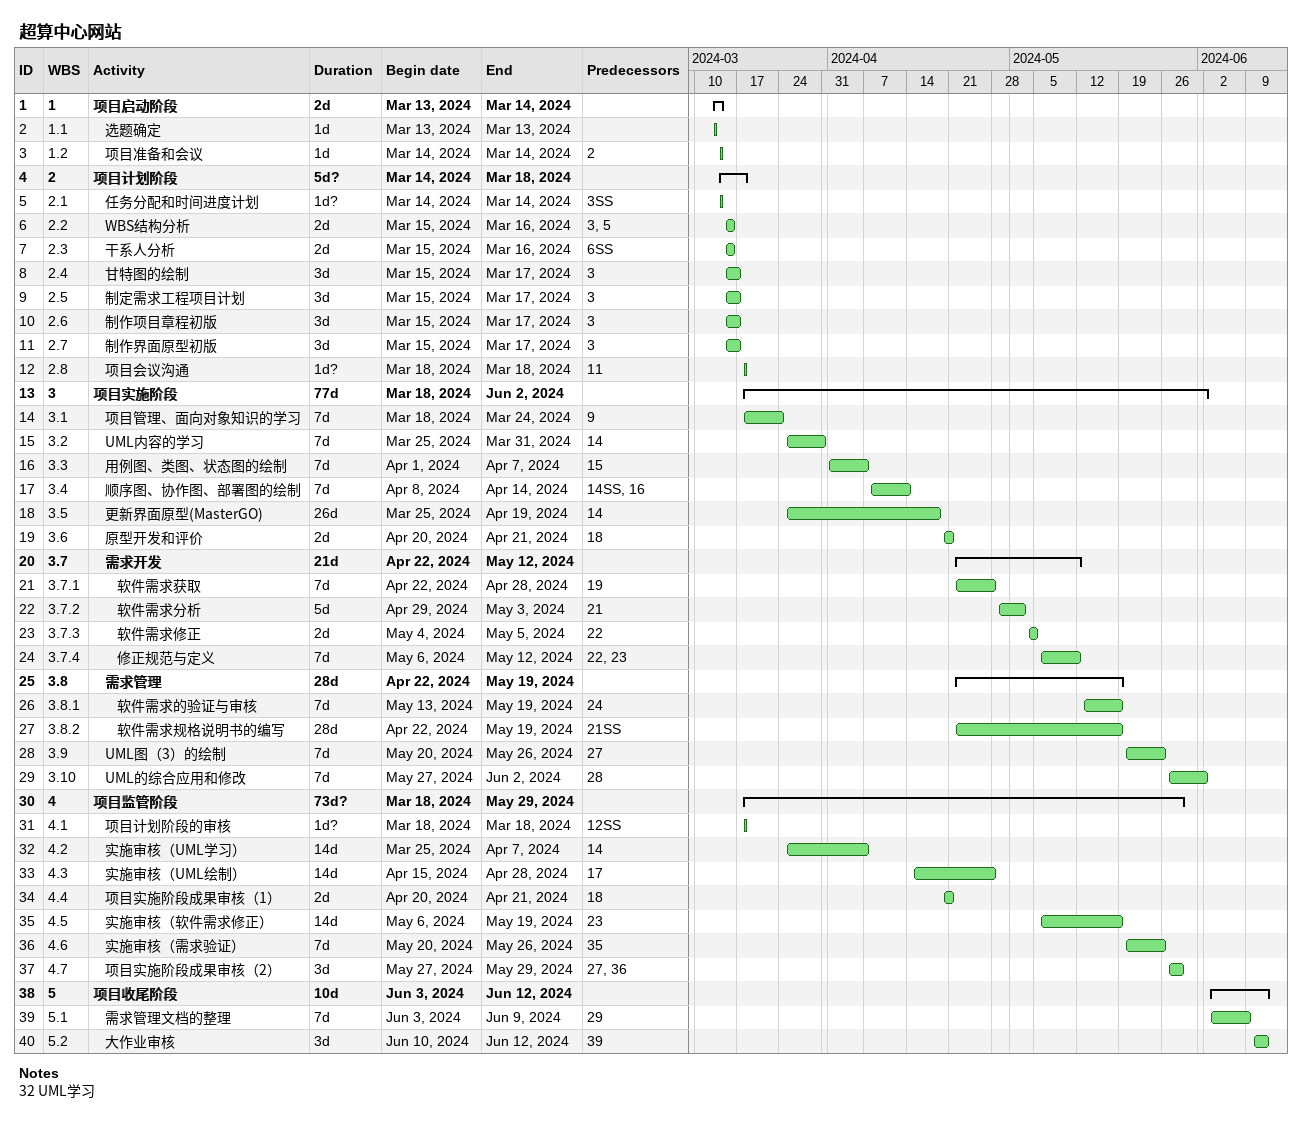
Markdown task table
超算中心网站

| ID | WBS | Task | Duration | Start | Finish | Predecessors |
|---|---|---|---|---|---|---|
| 1 | 1 | **项目启动阶段** | 2d | 2024-03-13 | 2024-03-14 |  |
| 2 | 1.1 | 选题确定 | 1d | 2024-03-13 | 2024-03-13 |  |
| 3 | 1.2 | 项目准备和会议 | 1d | 2024-03-14 | 2024-03-14 | 2 |
| 4 | 2 | **项目计划阶段** | 5d? | 2024-03-14 | 2024-03-18 |  |
| 5 | 2.1 | 任务分配和时间进度计划 | 1d? | 2024-03-14 | 2024-03-14 | 3SS |
| 6 | 2.2 | WBS结构分析 | 2d | 2024-03-15 | 2024-03-16 | 3, 5 |
| 7 | 2.3 | 干系人分析 | 2d | 2024-03-15 | 2024-03-16 | 6SS |
| 8 | 2.4 | 甘特图的绘制 | 3d | 2024-03-15 | 2024-03-17 | 3 |
| 9 | 2.5 | 制定需求工程项目计划 | 3d | 2024-03-15 | 2024-03-17 | 3 |
| 10 | 2.6 | 制作项目章程初版 | 3d | 2024-03-15 | 2024-03-17 | 3 |
| 11 | 2.7 | 制作界面原型初版 | 3d | 2024-03-15 | 2024-03-17 | 3 |
| 12 | 2.8 | 项目会议沟通 | 1d? | 2024-03-18 | 2024-03-18 | 11 |
| 13 | 3 | **项目实施阶段** | 77d | 2024-03-18 | 2024-06-02 |  |
| 14 | 3.1 | 项目管理、面向对象知识的学习 | 7d | 2024-03-18 | 2024-03-24 | 9 |
| 15 | 3.2 | UML内容的学习 | 7d | 2024-03-25 | 2024-03-31 | 14 |
| 16 | 3.3 | 用例图、类图、状态图的绘制 | 7d | 2024-04-01 | 2024-04-07 | 15 |
| 17 | 3.4 | 顺序图、协作图、部署图的绘制 | 7d | 2024-04-08 | 2024-04-14 | 14SS, 16 |
| 18 | 3.5 | 更新界面原型(MasterGO) | 26d | 2024-03-25 | 2024-04-19 | 14 |
| 19 | 3.6 | 原型开发和评价 | 2d | 2024-04-20 | 2024-04-21 | 18 |
| 20 | 3.7 | **需求开发** | 21d | 2024-04-22 | 2024-05-12 |  |
| 21 | 3.7.1 | 软件需求获取 | 7d | 2024-04-22 | 2024-04-28 | 19 |
| 22 | 3.7.2 | 软件需求分析 | 5d | 2024-04-29 | 2024-05-03 | 21 |
| 23 | 3.7.3 | 软件需求修正 | 2d | 2024-05-04 | 2024-05-05 | 22 |
| 24 | 3.7.4 | 修正规范与定义 | 7d | 2024-05-06 | 2024-05-12 | 22, 23 |
| 25 | 3.8 | **需求管理** | 28d | 2024-04-22 | 2024-05-19 |  |
| 26 | 3.8.1 | 软件需求的验证与审核 | 7d | 2024-05-13 | 2024-05-19 | 24 |
| 27 | 3.8.2 | 软件需求规格说明书的编写 | 28d | 2024-04-22 | 2024-05-19 | 21SS |
| 28 | 3.9 | UML图（3）的绘制 | 7d | 2024-05-20 | 2024-05-26 | 27 |
| 29 | 3.10 | UML的综合应用和修改 | 7d | 2024-05-27 | 2024-06-02 | 28 |
| 30 | 4 | **项目监管阶段** | 73d? | 2024-03-18 | 2024-05-29 |  |
| 31 | 4.1 | 项目计划阶段的审核 | 1d? | 2024-03-18 | 2024-03-18 | 12SS |
| 32 | 4.2 | 实施审核（UML学习） | 14d | 2024-03-25 | 2024-04-07 | 14 |
| 33 | 4.3 | 实施审核（UML绘制） | 14d | 2024-04-15 | 2024-04-28 | 17 |
| 34 | 4.4 | 项目实施阶段成果审核（1） | 2d | 2024-04-20 | 2024-04-21 | 18 |
| 35 | 4.5 | 实施审核（软件需求修正） | 14d | 2024-05-06 | 2024-05-19 | 23 |
| 36 | 4.6 | 实施审核（需求验证） | 7d | 2024-05-20 | 2024-05-26 | 35 |
| 37 | 4.7 | 项目实施阶段成果审核（2） | 3d | 2024-05-27 | 2024-05-29 | 27, 36 |
| 38 | 5 | **项目收尾阶段** | 10d | 2024-06-03 | 2024-06-12 |  |
| 39 | 5.1 | 需求管理文档的整理 | 7d | 2024-06-03 | 2024-06-09 | 29 |
| 40 | 5.2 | 大作业审核 | 3d | 2024-06-10 | 2024-06-12 | 39 |

Notes
- 32: UML学习
